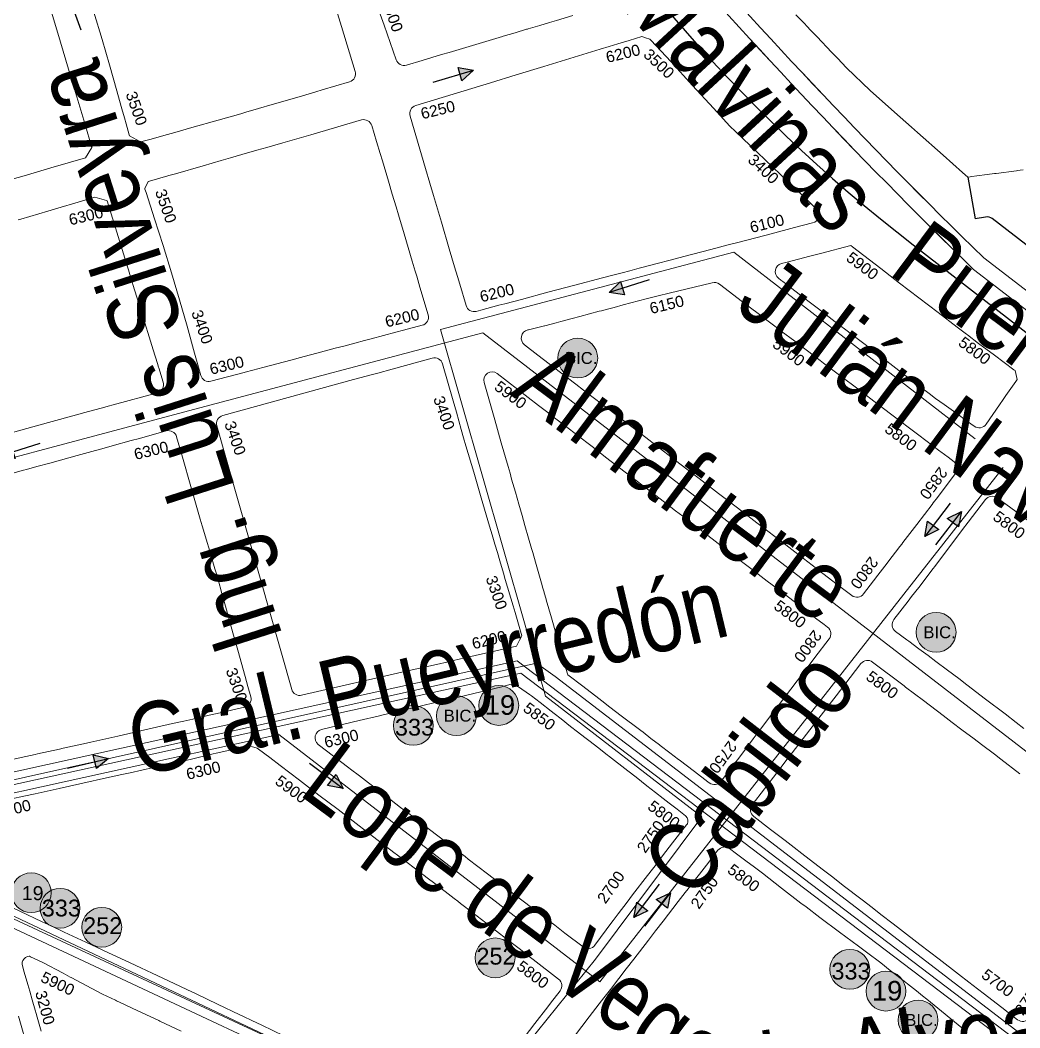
# Model space of a CAD drawing. Header units: millimetres. Extents: x 11558 to 23675, y 49449 to 61482.
# Drawn here: x 14689.2 to 15046.3, y 56750.1 to 57110 of the extents above; entities that cross this region are included whole.
import ezdxf

# ---------------------------------------------------------------- set-up
doc = ezdxf.new("R2010")
doc.units = ezdxf.units.MM
doc.linetypes.add('ACAD_ISO03W100', pattern=[30, 12, -18])
for name, color, linetype in [('0. plano base - nombres calles', 22, 'Continuous'), ('0. Plano Base - PLANO', 254, 'Continuous'), ('0. Plano base - sentido calles', 253, 'Continuous'), ('0. vias del tren', 252, 'VÍAS'), ('0.BARRIOS - DIVISIÓN', 12, 'ACAD_ISO03W100'), ('7. puesta en valor CC la lucila', 212, 'Continuous'), ('numeración', 7, 'Continuous')]:
    doc.layers.add(name, color=color, linetype=linetype)
for name, color, linetype, true_color in [('Linea 19 Estación Carapachay', 7, 'Continuous', 0xa80000), ('Linea 19 Plaza Miserere', 7, 'Continuous', 0x575757), ('Linea 252', 7, 'Continuous', 0x0d2f78), ('Linea 707 - ex333', 7, 'Continuous', 0xad002b), ('Linea 707 - ex333 -', 7, 'Continuous', 0x616161)]:
    doc.layers.add(name, color=color, linetype=linetype, true_color=true_color)
doc.layers.add('Linea Bicentenario Original', color=7, linetype='Continuous', true_color=0x0000cc, transparency=0.5)
doc.layers.get('7. puesta en valor CC la lucila').off()
doc.styles.get("Standard").update_dxf_attribs({"font": 'arial.ttf'})
doc.linetypes.add('VÍAS', pattern='A,0.15,[130,ltypeshp.shx,S=0.25,R=0,X=0,Y=0],0.15', length=0.3)

# ---------------------------------------------------------------- blocks, each defined once
blk = doc.blocks.new('MANZANAS')
at = {"layer": '0. Plano Base - PLANO', "color": 0, "linetype": 'VÍAS', "lineweight": 5, "ltscale": 4}
for points in [[(5633392.19, 6179345.26), (5633766.17, 6178972.83), (5633911.62, 6178827.98, 0.101414), (5634043.46, 6178741.38, 0.02134), (5634208.17, 6178683.79), (5634894.89, 6178561.57), (5635134.9, 6178519.11), (5635207, 6178505.64), (5635242.16, 6178496.03, -0.077062), (5635335.8, 6178454.16, 0.007448), (5635399.31, 6178414.39, -0.001689), (5635687.6, 6178238.47), (5636190.29, 6177920.23), (5636600.65, 6177660.36)], [(5633388.52, 6179341.14), (5633762.29, 6178968.93), (5633907.74, 6178824.08, 0.101414), (5634041.43, 6178736.27, 0.02138), (5634206.89, 6178678.43), (5634893.93, 6178556.15), (5635133.92, 6178513.7), (5635205.77, 6178500.27), (5635240.71, 6178490.73, -0.077062), (5635332.82, 6178449.54, 0.007448), (5635396.46, 6178409.69, -0.001689), (5635684.68, 6178233.8), (5636187.35, 6177915.58), (5636597.71, 6177655.71)]]:
    blk.add_lwpolyline(points, format="xyb", dxfattribs=at)
at = {"layer": '0. Plano Base - PLANO', "color": 0}
for points in [[(5633898.71, 6178859.86), (5633781.67, 6178973.65, 0.412887), (5633777.44, 6178973.6), (5633759.74, 6178955.56, 0.412236), (5633759.76, 6178951.33), (5633876.68, 6178835.06, 0.060236), (5633963.96, 6178765.14, 0.070733), (5633963.96, 6178765.14, 0.104102), (5634183.66, 6178676.34, 1.272188)], [(5634183.66, 6178676.34), (5634378.66, 6178640.73, 0.413523), (5634382.15, 6178643.14), (5634385.62, 6178661.89, 0.41552), (5634383.2, 6178665.38), (5634204.39, 6178697.65, 0.21393), (5634202.01, 6178697.06), (5634199.02, 6178694.72)]]:
    blk.add_lwpolyline(points, format="xyb", dxfattribs=at)
at = {"layer": '0. Plano Base - PLANO', "color": 0, "linetype": 'Continuous', "lineweight": 5}
for points in [[(5634206.11, 6178718.18), (5634204.38, 6178716.97), (5634204.19, 6178716.84), (5634198.22, 6178712.66), (5634197.7, 6178712.29), (5634195.55, 6178710.79), (5634192.48, 6178708.64), (5634191.03, 6178707.63), (5634190.5, 6178707.25), (5634189.82, 6178706.78), (5634187.32, 6178707.4), (5634178.4, 6178709.64), (5634166.51, 6178712.62), (5634163.69, 6178713.33), (5634155.84, 6178715.3), (5634144.59, 6178718.12), (5634133.4, 6178721.47), (5634128.88, 6178723), (5634126.02, 6178723.97), (5634118.96, 6178726.37), (5634115.08, 6178727.69), (5634114.68, 6178727.83), (5634111.92, 6178728.76), (5634108.54, 6178729.89)], [(5633842.94, 6178638.52), (5633852.96, 6178628.15), (5633860.03, 6178620.82), (5633866.97, 6178613.64), (5633873.41, 6178606.98), (5633880.05, 6178600.11), (5633886.99, 6178592.93), (5633888.21, 6178591.66), (5633894.16, 6178585.5), (5633901.1, 6178578.32), (5633907.25, 6178571.95), (5633906.99, 6178567.63), (5633897.65, 6178558.67), (5633890.49, 6178551.85), (5633883.27, 6178545.03)], [(5634036.72, 6178283.46), (5634033.16, 6178287.3), (5634032.3, 6178288.23), (5634031.44, 6178289.13), (5634028.78, 6178291.92), (5634026.57, 6178294.24), (5634024.8, 6178296.1), (5634021.65, 6178299.4), (5634019.72, 6178301.43), (5634019.65, 6178301.54), (5634019.38, 6178302.18), (5634019.3, 6178302.89), (5634019.39, 6178303.59), (5634019.66, 6178304.26), (5634020.09, 6178304.83), (5634020.62, 6178305.25), (5634020.66, 6178305.29), (5634021.07, 6178305.29), (5634025.99, 6178305.51), (5634034.13, 6178305.44), (5634037.04, 6178305.41), (5634037.35, 6178305.41), (5634045.8, 6178305.33), (5634050.06, 6178305.29), (5634055.17, 6178305.5), (5634055.64, 6178305.52), (5634058.74, 6178305.65), (5634058.96, 6178305.66), (5634063.97, 6178305.86), (5634072.29, 6178306.2), (5634072.67, 6178306.22), (5634081.09, 6178306.56)]]:
    blk.add_lwpolyline(points, dxfattribs=at)
for points in [[(5634038.02, 6178692.98), (5634033.64, 6178688.74), (5634031.74, 6178686.9), (5634029.15, 6178684.4), (5634026.08, 6178681.42), (5634025.83, 6178681.18), (5634025.59, 6178680.95), (5634022.54, 6178678), (5634019.38, 6178674.94), (5634019.14, 6178674.7), (5634012.03, 6178667.82), (5634004.86, 6178660.9), (5634002.79, 6178658.91), (5633997.6, 6178653.89), (5633993.42, 6178649.86, -0.400226), (5633989.28, 6178649.83), (5633979.72, 6178658.83), (5633976.75, 6178661.62)], [(5633963.13, 6178654.84), (5633966.5, 6178651.41), (5633978.23, 6178639.43, -0.417374), (5633978.17, 6178635.17), (5633970.8, 6178628.1), (5633969.08, 6178626.45), (5633964.58, 6178622.13), (5633957.36, 6178615.22), (5633953.65, 6178611.66), (5633950.25, 6178608.4), (5633948.95, 6178607.17), (5633942.8, 6178601.39), (5633935.71, 6178594.73), (5633931.04, 6178590.35), (5633928.07, 6178587.56), (5633924.65, 6178584.35), (5633921.82, 6178581.7), (5633917.32, 6178581.82), (5633917.04, 6178582.12), (5633914.26, 6178585.08), (5633912.7, 6178586.73), (5633910.43, 6178589.15), (5633908.36, 6178591.35), (5633905.83, 6178594.03), (5633899.28, 6178601), (5633892.71, 6178607.84), (5633885.63, 6178615.16)], [(5634298.41, 6178541.25), (5634295.01, 6178541.87), (5634290.04, 6178542.78), (5634281.41, 6178544.28), (5634273.09, 6178545.72), (5634269.5, 6178546.34), (5634264.54, 6178547.2), (5634259.45, 6178548.03), (5634256.04, 6178548.58), (5634251.95, 6178549.24), (5634247.54, 6178549.95), (5634246.69, 6178550.09), (5634241.71, 6178550.89, -0.419836), (5634239.24, 6178554.39), (5634240.71, 6178562.54), (5634241.05, 6178564.6), (5634241.82, 6178568.6), (5634243.3, 6178577.08), (5634243.45, 6178577.95), (5634244.73, 6178585.44), (5634245.45, 6178589.7), (5634246.21, 6178594.19), (5634246.77, 6178597.45), (5634248.48, 6178607.46, -0.40917), (5634251.89, 6178609.92), (5634266.12, 6178607.75)], [(5633895.85, 6178536.81), (5633896.59, 6178537.53), (5633903.76, 6178544.48), (5633907.36, 6178547.97), (5633910.98, 6178551.48), (5633916.39, 6178556.72), (5633920.62, 6178557.5), (5633920.9, 6178557.55), (5633924.38, 6178554.03), (5633926.91, 6178551.46), (5633934.84, 6178543.42), (5633938.22, 6178540), (5633939.01, 6178539.19), (5633940.83, 6178537.35), (5633941.83, 6178536.33), (5633942.86, 6178535.29), (5633949.5, 6178528.56), (5633952.95, 6178525.06), (5633956.58, 6178521.38), (5633960.03, 6178517.88), (5633963.6, 6178514.27), (5633964.55, 6178513.31), (5633964.74, 6178513.11), (5633968.52, 6178509.28, -0.423326), (5633968.42, 6178504.97), (5633956.4, 6178493.83), (5633955.02, 6178492.55), (5633953.49, 6178491.13), (5633951.04, 6178488.87), (5633948.75, 6178486.74), (5633946.46, 6178484.61), (5633938.87, 6178477.58), (5633931.3, 6178470.56), (5633929.06, 6178468.49)], [(5634347.83, 6178450.36, -0.415762), (5634344.35, 6178447.92), (5634339.58, 6178448.77), (5634338.69, 6178448.93), (5634329.68, 6178450.54), (5634326.61, 6178451.09), (5634322.76, 6178451.78), (5634318.05, 6178452.62), (5634309.51, 6178454.15), (5634300.97, 6178455.68), (5634292.34, 6178457.23), (5634289.16, 6178457.8), (5634283.7, 6178458.77), (5634279.78, 6178459.47), (5634275.34, 6178460.27), (5634266.95, 6178461.77), (5634262.27, 6178462.61), (5634258.21, 6178463.34), (5634249.89, 6178464.83), (5634248.62, 6178465.05), (5634245.17, 6178465.67), (5634241.17, 6178466.39), (5634234.69, 6178467.55), (5634227.25, 6178468.88, -0.41414), (5634224.83, 6178472.36), (5634227.37, 6178486.57), (5634228.85, 6178494.86), (5634228.93, 6178495.31), (5634230.42, 6178503.63), (5634231.94, 6178512.14), (5634233.47, 6178520.68), (5634234.36, 6178525.66), (5634236.02, 6178534.96, -0.411898), (5634239.48, 6178537.39), (5634253.37, 6178535.02), (5634254.04, 6178534.9), (5634261.99, 6178533.55), (5634270.72, 6178532.06), (5634274.65, 6178531.39), (5634278.93, 6178530.66), (5634284.32, 6178529.74), (5634287.52, 6178529.19), (5634293.29, 6178528.21), (5634296.11, 6178527.73), (5634304.59, 6178526.28)], [(5633931.6, 6178451.68), (5633938.8, 6178458.37), (5633939.6, 6178459.11), (5633942.38, 6178461.69), (5633945.9, 6178464.95), (5633953.35, 6178471.87), (5633956.31, 6178474.62), (5633960.67, 6178478.66), (5633962.82, 6178480.65), (5633968.04, 6178485.5), (5633970.24, 6178487.54), (5633977.55, 6178494.33, -0.412142), (5633981.78, 6178494.19), (5633987.01, 6178488.63), (5633994.46, 6178480.72), (5634001.63, 6178473.25), (5634002.83, 6178472), (5634004.62, 6178470.14), (5634008.28, 6178466.32), (5634008.86, 6178465.72), (5634010.29, 6178464.23), (5634012.34, 6178462.09), (5634013.28, 6178461.11), (5634015.69, 6178458.6), (5634017.75, 6178456.51), (5634022.59, 6178451.28), (5634023.61, 6178450.2), (5634029.49, 6178443.91), (5634031.95, 6178441.27), (5634036.31, 6178436.61), (5634043.01, 6178429.45), (5634045.55, 6178426.73), (5634048.11, 6178423.99, -0.428585), (5634047.86, 6178419.65), (5634040.23, 6178413.19), (5634037.97, 6178411.27), (5634035.24, 6178408.96), (5634033.72, 6178407.64), (5634033.4, 6178407.38), (5634030.87, 6178405.25), (5634027.74, 6178402.6), (5634020, 6178396.04), (5634012.42, 6178389.62), (5634004.89, 6178383.26), (5634002.79, 6178381.5), (5633997.08, 6178376.74), (5633996.09, 6178375.92), (5633989.88, 6178370.74), (5633989.27, 6178370.23), (5633981.87, 6178364.06)], [(5634206.55, 6178369.71), (5634208.09, 6178378.23), (5634209.13, 6178384), (5634209.61, 6178386.68), (5634210.29, 6178390.46), (5634211.16, 6178395.27), (5634211.93, 6178399.53), (5634212.7, 6178403.83), (5634214.23, 6178412.28), (5634214.98, 6178416.46), (5634215.77, 6178420.82), (5634217.33, 6178429.51), (5634218.05, 6178433.49), (5634218.34, 6178435.08), (5634218.85, 6178437.91), (5634219.53, 6178441.67), (5634220, 6178444.3), (5634220.25, 6178445.67), (5634221.43, 6178452.26, -0.409135), (5634224.87, 6178454.69), (5634227.94, 6178454.19), (5634230.79, 6178453.73), (5634232.02, 6178453.53), (5634235.88, 6178452.9), (5634239.39, 6178452.32), (5634247.88, 6178450.78), (5634256.47, 6178449.22), (5634258.7, 6178448.81), (5634264.79, 6178447.74), (5634273.41, 6178446.35), (5634281.84, 6178444.99), (5634285.28, 6178444.43), (5634286.54, 6178444.22), (5634290.51, 6178443.58), (5634291.59, 6178443.38), (5634295.86, 6178442.57), (5634298.84, 6178442.01), (5634307.51, 6178440.38), (5634310.26, 6178439.86), (5634312.14, 6178439.51), (5634329.61, 6178435.84, -0.658051)], [(5634114.45, 6178321.95), (5634105.69, 6178321.66), (5634101.74, 6178321.53), (5634098.45, 6178321.42), (5634096.97, 6178321.38), (5634088.2, 6178321.09), (5634079.67, 6178320.81), (5634076.07, 6178320.69), (5634071.04, 6178320.52), (5634062.38, 6178320.16), (5634057.9, 6178319.97), (5634053.73, 6178319.79), (5634044.92, 6178319.41), (5634036.29, 6178319.05), (5634036.21, 6178319.04), (5634027.72, 6178318.68), (5634022.54, 6178318.46), (5634019.02, 6178318.31), (5634001.22, 6178317.65, -0.220025)], [(5633989.12, 6178352.24), (5633992.52, 6178355.08), (5633995.76, 6178357.78), (5634002.45, 6178363.38), (5634005.39, 6178365.83), (5634009.1, 6178368.93), (5634015.76, 6178374.5), (5634020.09, 6178378.11), (5634022.37, 6178380.02), (5634028.91, 6178385.49), (5634035.52, 6178391.03), (5634036.7, 6178392.04), (5634039.54, 6178394.48), (5634042.13, 6178396.7), (5634045.58, 6178399.65), (5634046.41, 6178400.35), (5634048.61, 6178402.24), (5634051.47, 6178404.69), (5634053.82, 6178406.7), (5634055.51, 6178408.14), (5634057.37, 6178408.54), (5634058.58, 6178408.8), (5634062.02, 6178408.2), (5634064.15, 6178407.83), (5634068.71, 6178407.04), (5634077.33, 6178405.54), (5634085.92, 6178404.05), (5634094.34, 6178402.59), (5634102.38, 6178401.2), (5634111.58, 6178399.58), (5634119.68, 6178398.15), (5634120.14, 6178398.07), (5634128.61, 6178396.58), (5634133.86, 6178395.66), (5634137.19, 6178395.07), (5634145.77, 6178393.57), (5634147.45, 6178393.27), (5634148.62, 6178393.06), (5634154.01, 6178392.09), (5634159.76, 6178391.06), (5634162.7, 6178390.53), (5634171.1, 6178389.02), (5634174.59, 6178388.38), (5634179.72, 6178387.45), (5634180.94, 6178387.22), (5634192.17, 6178385.17, -0.412274), (5634194.58, 6178381.7), (5634193.61, 6178376.19), (5634193.34, 6178374.65), (5634192.02, 6178367.18), (5634190.39, 6178358.46)]]:
    blk.add_lwpolyline(points, format="xyb", dxfattribs=at)
at = {"layer": '0. Plano Base - PLANO', "color": 0}
blk.add_lwpolyline([(5634189.82, 6178706.78), (5634199.02, 6178694.72)], dxfattribs=at)
at = {"layer": '0. Plano Base - PLANO', "color": 0, "linetype": 'Continuous', "lineweight": 5}
for points in [[(5634003.02, 6178638.52), (5634022.93, 6178658.06), (5634029.8, 6178664.8), (5634037.15, 6178672.01), (5634044.1, 6178678.82), (5634051.04, 6178685.63), (5634052.21, 6178686.78), (5634054.65, 6178689.17), (5634055.73, 6178690.23), (5634056.89, 6178691.37), (5634059.94, 6178694.36), (5634063.3, 6178697.65), (5634065.09, 6178697.97), (5634065.9, 6178698.12), (5634066.27, 6178698.18), (5634066.88, 6178697.96), (5634076.62, 6178694.45), (5634087.47, 6178690.51), (5634097.81, 6178686.73), (5634105.94, 6178683.76), (5634108.72, 6178682.95), (5634119.1, 6178679.93), (5634129.99, 6178676.76), (5634142.15, 6178673.22), (5634147, 6178671.81, -0.587553), (5634148.17, 6178666.7), (5634143.23, 6178662.25), (5634141.2, 6178660.42), (5634135.39, 6178655.19), (5634135.09, 6178654.91), (5634127.68, 6178648.23), (5634125.05, 6178645.85), (5634120.3, 6178641.55), (5634112.86, 6178634.81), (5634109.17, 6178631.48), (5634105.56, 6178628.21), (5634103.84, 6178626.66), (5634100.69, 6178623.81), (5634098.08, 6178621.44), (5634095.95, 6178619.52), (5634093.78, 6178617.55), (5634090.62, 6178614.69), (5634083.02, 6178607.81), (5634075.65, 6178601.1), (5634068.45, 6178594.53), (5634063.92, 6178590.4), (5634062.31, 6178588.93), (5634057.34, 6178584.39), (5634056.12, 6178583.27, -0.406497), (5634051.93, 6178583.41), (5634046.41, 6178589.14), (5634044.42, 6178591.21), (5634041.9, 6178593.83), (5634039.6, 6178596.23), (5634037.25, 6178598.67), (5634030.36, 6178605.82), (5634023.45, 6178613), (5634020.29, 6178616.28), (5634016.55, 6178620.18), (5634002.96, 6178634.3, -0.411399)], [(5634232.9, 6178628.87), (5634228.93, 6178629.46), (5634225.82, 6178629.92), (5634222.83, 6178630.36), (5634219.75, 6178630.81), (5634216.05, 6178631.36), (5634213.19, 6178631.78), (5634207.05, 6178632.86), (5634198.39, 6178634.38), (5634189.67, 6178635.92), (5634181.27, 6178637.4), (5634180.14, 6178637.6), (5634176.84, 6178638.18), (5634172.93, 6178638.86), (5634168.87, 6178639.58), (5634164.22, 6178640.4), (5634160.09, 6178641.12), (5634156.25, 6178641.8), (5634155.61, 6178641.91), (5634152.35, 6178642.49), (5634149.52, 6178642.98), (5634148.33, 6178643.19), (5634147.55, 6178643.33), (5634146.46, 6178643.52, -0.625522), (5634144.98, 6178648.71), (5634146.51, 6178650.09), (5634152.77, 6178655.71), (5634155.69, 6178658.33), (5634164.02, 6178665.81), (5634164.78, 6178665.67), (5634177.3, 6178663.43), (5634185.6, 6178661.97), (5634194.15, 6178660.47), (5634202.73, 6178658.98), (5634211.17, 6178657.5), (5634215.32, 6178656.78), (5634215.62, 6178656.73), (5634220.61, 6178655.86), (5634227.59, 6178654.7), (5634236.15, 6178653.33), (5634236.69, 6178653.24), (5634238.73, 6178650.78), (5634238.63, 6178649.94), (5634237.82, 6178643.77), (5634237.61, 6178642.07), (5634237.34, 6178639.83), (5634236.31, 6178631.47, -0.421454)], [(5634075.46, 6178585.86), (5634075.69, 6178586.07), (5634080.14, 6178589.93), (5634080.24, 6178590.02), (5634083.31, 6178592.82), (5634084.55, 6178593.95), (5634087.65, 6178596.78), (5634087.72, 6178596.84), (5634089.82, 6178598.75), (5634095.08, 6178603.54), (5634095.66, 6178604.07), (5634097.74, 6178605.96), (5634099.15, 6178607.25), (5634101.6, 6178609.48), (5634107.94, 6178615.26), (5634111.24, 6178618.15), (5634112.36, 6178619.13), (5634113.18, 6178619.84), (5634114.6, 6178621.08), (5634121.15, 6178626.81), (5634126.2, 6178631.23, -0.225504), (5634128.68, 6178631.93), (5634138.92, 6178630.18), (5634143, 6178629.49), (5634147.42, 6178628.74), (5634148.45, 6178628.56), (5634153.7, 6178627.67), (5634156.02, 6178627.27), (5634162.03, 6178626.25), (5634164.5, 6178625.83), (5634173.27, 6178624.34), (5634174.72, 6178624.09), (5634177.08, 6178623.69), (5634181.77, 6178622.89), (5634190.37, 6178621.43), (5634198.86, 6178619.98), (5634207.22, 6178618.56), (5634213.8, 6178617.44), (5634216.73, 6178616.94), (5634226.06, 6178615.35), (5634226.55, 6178615.27), (5634229.71, 6178614.73), (5634232.31, 6178614.29, -0.415603), (5634234.76, 6178610.81), (5634233.9, 6178605.91), (5634232.92, 6178600.28), (5634232.49, 6178597.81), (5634232.37, 6178597.14), (5634230.82, 6178588.28), (5634229.42, 6178580.28), (5634229.3, 6178579.6), (5634229.11, 6178578.51), (5634227.89, 6178571.59), (5634227.82, 6178571.15), (5634226.88, 6178565.8), (5634226.44, 6178563.28), (5634225.42, 6178557.49, -0.414704), (5634221.95, 6178555.05), (5634215.52, 6178556.19), (5634209.17, 6178557.31), (5634206.22, 6178557.83), (5634196.71, 6178559.51), (5634192.65, 6178560.23), (5634188.35, 6178560.99), (5634179.89, 6178562.48), (5634171.21, 6178564.01), (5634162.9, 6178565.47), (5634156.92, 6178566.53), (5634154.24, 6178567), (5634149.36, 6178567.86), (5634145.77, 6178568.5), (5634141.78, 6178569.2), (5634137.09, 6178570.03), (5634128.71, 6178571.51), (5634120.22, 6178573.01), (5634114.97, 6178573.93), (5634111.64, 6178574.52), (5634103.1, 6178576.03), (5634099.68, 6178576.63), (5634092.9, 6178577.82), (5634082.84, 6178579.59), (5634076.9, 6178580.64, -0.631212)], [(5633979.31, 6178517.62), (5633976.64, 6178520.5), (5633973.72, 6178523.64), (5633966.89, 6178530.98), (5633960.19, 6178538.03), (5633953.11, 6178545.34), (5633946.02, 6178552.66), (5633938.92, 6178559.64), (5633931.83, 6178566.62), (5633930.97, 6178567.46), (5633930.79, 6178567.65), (5633930.69, 6178570.45), (5633931.67, 6178571.36), (5633936.02, 6178575.44), (5633936.27, 6178575.67), (5633938.17, 6178577.36), (5633945.6, 6178584.44), (5633950.42, 6178589.04), (5633952.92, 6178591.42), (5633956.02, 6178594.37), (5633960.06, 6178598.22), (5633962.72, 6178600.76), (5633967.02, 6178604.86), (5633974.54, 6178612.02), (5633988.19, 6178625.03, -0.412064), (5633992.42, 6178624.94), (5633996.54, 6178620.68), (5633999.68, 6178617.44), (5634001.57, 6178615.48), (5634006.8, 6178610.07), (5634010.17, 6178606.59), (5634013.49, 6178603.15), (5634015.53, 6178601.05), (5634020.44, 6178595.97), (5634027.53, 6178588.64), (5634030.08, 6178586), (5634031.44, 6178584.6), (5634034.28, 6178581.66), (5634041.42, 6178574.28, -0.423235), (5634041.28, 6178569.98), (5634036.18, 6178565.33), (5634034.04, 6178563.39), (5634027.33, 6178557.28), (5634025.51, 6178555.63), (5634022.85, 6178553.21), (5634019.84, 6178550.47), (5634017.5, 6178548.34), (5634012.44, 6178543.75), (5634008.98, 6178540.59), (5634005.32, 6178537.27), (5633997.73, 6178530.36), (5633995, 6178527.88), (5633992.89, 6178525.96), (5633992.64, 6178525.74), (5633983.53, 6178517.45, -0.411025)], [(5634073.01, 6178567.01), (5634086.76, 6178564.54), (5634091.39, 6178563.71), (5634094.85, 6178563.09), (5634098.45, 6178562.47), (5634099.58, 6178562.26), (5634103.12, 6178561.61), (5634112.73, 6178559.89), (5634115.67, 6178559.36), (5634121.09, 6178558.39), (5634129.8, 6178556.84), (5634138.36, 6178555.32), (5634143.33, 6178554.44), (5634146.63, 6178553.86), (5634152.06, 6178552.9), (5634155.31, 6178552.32), (5634160.45, 6178551.42), (5634163.76, 6178550.83), (5634172.38, 6178549.3), (5634180.78, 6178547.83), (5634186.08, 6178546.9), (5634192.74, 6178545.73), (5634197.7, 6178544.86), (5634206.56, 6178543.3), (5634210.85, 6178542.55), (5634214.15, 6178541.96), (5634217.92, 6178541.3), (5634219.46, 6178541.03, -0.413099), (5634221.89, 6178537.57), (5634220.47, 6178529.28), (5634219.9, 6178525.99), (5634218.71, 6178519.04), (5634215.74, 6178501.78), (5634215.17, 6178498.44), (5634214.8, 6178496.29), (5634214.29, 6178493.34), (5634213.73, 6178490.07), (5634213.51, 6178488.84), (5634212.74, 6178484.33), (5634212.54, 6178483.15), (5634212.43, 6178482.52), (5634211.08, 6178474.66, -0.414976), (5634207.6, 6178472.21), (5634207.03, 6178472.31), (5634201.04, 6178473.36), (5634194.28, 6178474.54), (5634193.99, 6178474.59), (5634190.17, 6178475.25), (5634185.87, 6178476), (5634185.63, 6178476.05), (5634181.81, 6178476.71), (5634178.28, 6178477.33), (5634177.25, 6178477.51), (5634176.66, 6178477.61), (5634168.66, 6178479.01), (5634163.66, 6178479.88), (5634160.02, 6178480.52), (5634158.78, 6178480.73), (5634151.59, 6178481.99), (5634144.93, 6178483.15), (5634143.35, 6178484.82), (5634130.43, 6178498.47), (5634128.11, 6178500.92), (5634125.78, 6178503.38), (5634125.59, 6178503.59), (5634124.03, 6178505.23), (5634123.85, 6178505.42), (5634122.57, 6178506.78), (5634122.12, 6178507.25), (5634117.98, 6178511.62), (5634116.16, 6178513.55), (5634113.68, 6178516.17), (5634112.66, 6178517.25), (5634110.05, 6178520.01), (5634106.83, 6178523.4), (5634104.26, 6178526.12), (5634101.38, 6178529.16), (5634098.3, 6178532.42), (5634094.93, 6178535.97), (5634093.45, 6178537.55), (5634091.72, 6178539.37), (5634085.69, 6178545.74), (5634079.86, 6178551.9), (5634073.9, 6178558.2), (5634070.31, 6178561.99, -0.723897)], [(5633992.89, 6178508.49), (5634028.44, 6178541.42), (5634030.17, 6178543.02), (5634031.87, 6178544.6), (5634032.84, 6178545.5), (5634035.02, 6178547.51), (5634038.92, 6178551.12), (5634042.62, 6178554.54), (5634049.86, 6178561.24, -0.410763), (5634054.07, 6178561.1), (5634063.56, 6178551.09), (5634066.46, 6178548.03), (5634068.68, 6178545.68), (5634070.77, 6178543.39), (5634072.94, 6178541.12), (5634074.98, 6178538.99), (5634081.78, 6178531.9), (5634088.43, 6178524.97), (5634095.7, 6178517.39), (5634097.98, 6178515.02), (5634100.35, 6178512.55), (5634102.53, 6178510.28), (5634104.62, 6178508.11), (5634107.79, 6178504.81), (5634109.5, 6178503.03), (5634116.29, 6178495.97), (5634117.99, 6178494.2), (5634123.99, 6178487.96), (5634123.99, 6178487.7), (5634123.99, 6178486.19), (5634123.98, 6178483.81), (5634109.54, 6178471.54), (5634106.41, 6178468.89), (5634104.87, 6178467.58), (5634101.67, 6178464.86), (5634093.98, 6178458.34), (5634063.97, 6178432.85, -0.399017), (5634059.85, 6178433.08), (5633992.74, 6178504.23, -0.416838)], [(5634194.61, 6178399.41), (5634186.55, 6178400.83), (5634182.08, 6178401.62), (5634177.7, 6178402.39), (5634174.6, 6178402.93), (5634169.22, 6178403.87), (5634164.57, 6178404.69), (5634160.97, 6178405.33), (5634152.24, 6178406.86), (5634143.71, 6178408.36), (5634142.35, 6178408.6), (5634139.64, 6178409.07), (5634135.18, 6178409.86), (5634133.95, 6178410.07), (5634130.34, 6178410.71), (5634126.67, 6178411.35), (5634119.54, 6178412.62), (5634118.02, 6178412.87), (5634117.02, 6178413.05), (5634113.81, 6178413.61), (5634109.59, 6178414.35), (5634106.6, 6178414.88), (5634099.58, 6178416.11), (5634095.55, 6178416.82), (5634091.67, 6178417.5), (5634090.84, 6178417.65), (5634077.34, 6178420.02, -0.632628), (5634075.9, 6178425.25), (5634086.37, 6178434.27), (5634092.03, 6178439.14), (5634093.09, 6178440.06), (5634101.05, 6178446.92), (5634107.12, 6178452.15), (5634113.28, 6178457.46), (5634113.64, 6178457.77), (5634120.21, 6178463.44), (5634126.01, 6178468.46), (5634128.25, 6178470.51), (5634131.28, 6178471.21), (5634136.03, 6178470.61), (5634136.93, 6178470.49), (5634140.73, 6178469.8), (5634145.76, 6178468.87), (5634147.06, 6178468.63), (5634150.11, 6178468.07), (5634154.36, 6178467.28), (5634157.43, 6178466.72), (5634160.74, 6178466.11), (5634162.52, 6178465.78), (5634166.88, 6178464.97), (5634170.8, 6178464.25), (5634171.18, 6178464.18), (5634179.77, 6178462.6), (5634183.48, 6178461.91), (5634188.29, 6178461.03), (5634192.13, 6178460.32), (5634195.54, 6178459.69), (5634198.2, 6178459.2), (5634201.72, 6178458.55), (5634205.43, 6178457.86), (5634205.72, 6178457.8), (5634206.37, 6178457.48), (5634206.9, 6178456.98), (5634207.26, 6178456.35), (5634207.43, 6178455.65), (5634207.35, 6178455.17), (5634205.89, 6178447.12), (5634204.86, 6178441.37), (5634204.47, 6178439.21), (5634204.31, 6178438.33), (5634203.29, 6178432.64), (5634201.74, 6178424.05), (5634201.17, 6178420.86), (5634200.24, 6178415.71), (5634199.77, 6178412.71), (5634199.65, 6178411.95), (5634198.1, 6178401.91, -0.420112)]]:
    blk.add_lwpolyline(points, format="xyb", close=True, dxfattribs=at)
blk = doc.blocks.new('19')
at = {"layer": 'Linea 19 Estación Carapachay', "lineweight": 211, "true_color": 0xededed}
h = blk.add_hatch(color=7, dxfattribs=at)
h.dxf.hatch_style = 1
edge = h.paths.add_edge_path()
edge.add_arc((0, 0), 7.11, 0, 360)
at = {"layer": 'Linea 19 Estación Carapachay', "lineweight": 9}
blk.add_circle((0, 0), 7.11, dxfattribs=at)
at = {"layer": 'Linea 19 Estación Carapachay', "lineweight": 15, "insert": (-3.4, 2.34), "char_height": 5, "attachment_point": 1}
blk.add_mtext_dynamic_manual_height_columns('19', width=16.4579, gutter_width=12.5, heights=[0], dxfattribs=at)
blk = doc.blocks.new('19 a cap')
at = {"layer": 'Linea 19 Plaza Miserere', "lineweight": 211, "true_color": 0xededed}
h = blk.add_hatch(color=7, dxfattribs=at)
h.dxf.hatch_style = 1
edge = h.paths.add_edge_path()
edge.add_arc((0, 0), 7.11, 0, 360)
at = {"layer": 'Linea 19 Plaza Miserere', "lineweight": 9}
blk.add_circle((0, 0), 7.11, dxfattribs=at)
at = {"layer": 'Linea 19 Plaza Miserere', "lineweight": 15, "insert": (-5.03, 3.65), "char_height": 7, "attachment_point": 1}
blk.add_mtext_dynamic_manual_height_columns('19', width=16.4579, gutter_width=12.5, heights=[0], dxfattribs=at)
blk = doc.blocks.new('333')
at = {"layer": 'Linea 707 - ex333 -', "lineweight": 211, "true_color": 0xededed}
h = blk.add_hatch(color=7, dxfattribs=at)
h.dxf.hatch_style = 1
edge = h.paths.add_edge_path()
edge.add_arc((0, 0), 7.11, 0, 360)
at = {"layer": 'Linea 707 - ex333 -', "lineweight": 9}
blk.add_circle((0, 0), 7.11, dxfattribs=at)
at = {"layer": 'Linea 707 - ex333 -', "lineweight": 211, "insert": (-6.52, 3.09), "char_height": 6, "attachment_point": 1}
blk.add_mtext_dynamic_manual_height_columns('333', width=8.9102, gutter_width=12.5, heights=[0], dxfattribs=at)
blk = doc.blocks.new('bic. original ida')
at = {"layer": 'Linea Bicentenario Original', "lineweight": 211, "true_color": 0xededed, "transparency": 33554674}
h = blk.add_hatch(color=7, dxfattribs=at)
h.dxf.hatch_style = 1
edge = h.paths.add_edge_path()
edge.add_arc((0, 0), 7.11, 0, 360)
at = {"layer": 'Linea Bicentenario Original', "color": 165, "lineweight": 9, "true_color": 0x5e67af}
blk.add_circle((0, 0), 7.11, dxfattribs=at)
at = {"layer": 'Linea Bicentenario Original', "color": 165, "lineweight": 15, "true_color": 0x5e67af, "insert": (-4.55, 2.15), "char_height": 4.25, "attachment_point": 1}
blk.add_mtext_dynamic_manual_height_columns('BIC.', width=16.4579, gutter_width=12.5, heights=[0], dxfattribs=at)
blk = doc.blocks.new('bic. original vuelta')
at = {"layer": 'Linea Bicentenario Original', "lineweight": 211, "true_color": 0xededed, "transparency": 33554674}
h = blk.add_hatch(color=7, dxfattribs=at)
h.dxf.hatch_style = 1
edge = h.paths.add_edge_path()
edge.add_arc((0, 0), 7.11, 0, 360)
at = {"layer": 'Linea Bicentenario Original', "color": 14, "lineweight": 15, "true_color": 0x8c0d0d}
blk.add_circle((0, 0), 7.11, dxfattribs=at)
at = {"layer": 'Linea Bicentenario Original', "color": 14, "lineweight": 15, "true_color": 0x8c0d0d, "insert": (-4.55, 2.15), "char_height": 4.25, "attachment_point": 1}
blk.add_mtext_dynamic_manual_height_columns('BIC.', width=16.4579, gutter_width=12.5, heights=[0], dxfattribs=at)
blk = doc.blocks.new('252')
at = {"layer": 'Linea 252', "lineweight": 211, "true_color": 0xededed}
h = blk.add_hatch(color=7, dxfattribs=at)
h.dxf.hatch_style = 1
edge = h.paths.add_edge_path()
edge.add_arc((0, 0), 7.11, 0, 360)
at = {"layer": 'Linea 252', "lineweight": 15}
blk.add_circle((0, 0), 7.11, dxfattribs=at)
at = {"layer": 'Linea 252', "lineweight": 211, "insert": (-6.68, 3.58), "char_height": 6, "attachment_point": 1}
blk.add_mtext_dynamic_manual_height_columns('252', width=22.4945, gutter_width=12.5, heights=[0], dxfattribs=at)
blk = doc.blocks.new('707 ida')
at = {"layer": 'Linea 707 - ex333', "lineweight": 211, "true_color": 0xededed}
h = blk.add_hatch(color=7, dxfattribs=at)
h.dxf.hatch_style = 1
edge = h.paths.add_edge_path()
edge.add_arc((-10.26, 6.45), 7.11, 0, 360)
at = {"layer": 'Linea 707 - ex333', "lineweight": 9}
blk.add_circle((-10.26, 6.45), 7.11, dxfattribs=at)
at = {"layer": 'Linea 707 - ex333', "lineweight": 211, "insert": (-16.82, 8.81), "char_height": 6, "attachment_point": 1}
blk.add_mtext_dynamic_manual_height_columns('333', width=27.2677, gutter_width=12.5, heights=[0], dxfattribs=at)

msp = doc.modelspace()

# ---------------------------------------------------------------- hatches: boundary and pattern name
at = {"layer": '0. Plano base - sentido calles', "linetype": 'Continuous', "lineweight": 25, "ltscale": 2, "true_color": 0x1a1a1a}
h = msp.add_hatch(color=250, dxfattribs=at)
h.dxf.hatch_style = 1
h.paths.add_polyline_path([(14851.16, 57092.12), (14845.66, 57093.12), (14846.36, 57090.72)])
h.paths.add_polyline_path([(14851.16, 57092.12), (14846.36, 57090.72), (14847.06, 57088.32)])
h = msp.add_hatch(color=250, dxfattribs=at)
h.dxf.hatch_style = 1
h.paths.add_polyline_path([(14899.67, 57012.77), (14905.18, 57011.86), (14904.44, 57014.25)])
h.paths.add_polyline_path([(14899.67, 57012.77), (14904.44, 57014.25), (14903.7, 57016.64)])
h = msp.add_hatch(color=250, dxfattribs=at)
h.dxf.hatch_style = 1
h.paths.add_polyline_path([(15025.44, 56934.48), (15020.42, 56932.03), (15022.4, 56930.51)])
h.paths.add_polyline_path([(15025.44, 56934.48), (15022.4, 56930.51), (15024.39, 56928.99)])
h = msp.add_hatch(color=250, dxfattribs=at)
h.dxf.hatch_style = 1
h.paths.add_polyline_path([(15012.36, 56925.6), (15017.38, 56928.05), (15015.39, 56929.57)])
h.paths.add_polyline_path([(15012.36, 56925.6), (15015.39, 56929.57), (15013.41, 56931.09)])
h = msp.add_hatch(color=250, dxfattribs=at)
h.dxf.hatch_style = 1
h.paths.add_polyline_path([(14720.79, 56846.3), (14715.35, 56847.59), (14715.92, 56845.15)])
h.paths.add_polyline_path([(14720.79, 56846.3), (14715.92, 56845.15), (14716.49, 56842.72)])
h = msp.add_hatch(color=250, dxfattribs=at)
h.dxf.hatch_style = 1
h.paths.add_polyline_path([(14804.58, 56835.6), (14802.1, 56840.61), (14800.59, 56838.62)])
h.paths.add_polyline_path([(14804.58, 56835.6), (14800.59, 56838.62), (14799.09, 56836.62)])
h = msp.add_hatch(color=250, dxfattribs=at)
h.dxf.hatch_style = 1
h.paths.add_polyline_path([(14921.51, 56798.34), (14916.48, 56795.89), (14918.47, 56794.37)])
h.paths.add_polyline_path([(14921.51, 56798.34), (14918.47, 56794.37), (14920.46, 56792.85)])
h = msp.add_hatch(color=250, dxfattribs=at)
h.dxf.hatch_style = 1
h.paths.add_polyline_path([(14908.42, 56789.46), (14913.45, 56791.91), (14911.46, 56793.43)])
h.paths.add_polyline_path([(14908.42, 56789.46), (14911.46, 56793.43), (14909.48, 56794.95)])
at = {"layer": 'Linea Bicentenario Original', "lineweight": 15, "true_color": 0x8c0d0d}
h = msp.add_hatch(dxfattribs=at)
h.set_pattern_fill('AR-HBONE', color=14)
h.set_pattern_definition([(45, (-3.17, 3553.3), (1e-14, 143.6841), [304.8, -101.6]), (135, (68.68, 3625.14), (1e-14, 143.6841), [304.8, -101.6])])
h.paths.add_polyline_path([(14837.67, 56863.09, 1), (14846.04, 56863.09, 1)])
h.paths.add_polyline_path([(14838.3, 56860.45), (14846.34, 56860.45), (14846.34, 56865.6), (14838.3, 56865.6)], flags=9)
h = msp.add_hatch(dxfattribs=at)
h.set_pattern_fill('AR-HBONE', color=14)
h.set_pattern_definition([(45, (166.04, 3445.66), (1e-14, 143.6841), [304.8, -101.6]), (135, (237.89, 3517.51), (1e-14, 143.6841), [304.8, -101.6])])
h.paths.add_polyline_path([(15006.89, 56755.46, 1), (15015.25, 56755.46, 1)])
h.paths.add_polyline_path([(15007.51, 56752.82), (15015.55, 56752.82), (15015.55, 56757.97), (15007.51, 56757.97)], flags=9)

# ---------------------------------------------------------------- linework, layer by layer
at = {"layer": '0. Plano base - sentido calles', "color": 250, "linetype": 'Continuous', "lineweight": 25, "ltscale": 2, "true_color": 0x1a1a1a}
for points in [[(14711.1, 57106.46), (14705.98, 57120.56), (14710.03, 57116.72), (14705.33, 57115.01), (14705.98, 57120.56)], [(14836.76, 57087.91), (14851.16, 57092.12), (14847.06, 57088.32), (14845.66, 57093.12), (14851.16, 57092.12)], [(14913.99, 57017.21), (14899.67, 57012.77), (14903.7, 57016.64), (14905.18, 57011.86), (14899.67, 57012.77)], [(14696.23, 56958.76), (14681.9, 56954.31), (14685.94, 56958.18), (14687.42, 56953.41), (14681.9, 56954.31)], [(15021.47, 56937.52), (15012.36, 56925.6), (15013.41, 56931.09), (15017.38, 56928.05), (15012.36, 56925.6)], [(15016.33, 56922.56), (15025.44, 56934.48), (15024.39, 56928.99), (15020.42, 56932.03), (15025.44, 56934.48)], [(14706.18, 56842.87), (14720.79, 56846.3), (14716.49, 56842.72), (14715.35, 56847.59), (14720.79, 56846.3)], [(14792.62, 56844.64), (14804.58, 56835.6), (14799.09, 56836.62), (14802.1, 56840.61), (14804.58, 56835.6)], [(14917.54, 56801.38), (14908.42, 56789.46), (14909.48, 56794.95), (14913.45, 56791.91), (14908.42, 56789.46)], [(14912.4, 56786.42), (14921.51, 56798.34), (14920.46, 56792.85), (14916.48, 56795.89), (14921.51, 56798.34)]]:
    msp.add_lwpolyline(points, dxfattribs=at)
at = {"layer": '0. vias del tren', "color": 252, "lineweight": 13, "ltscale": 2}
for points in [[(14654.1, 57863.33), (14774.48, 57485.35), (14836.77, 57289.75, 0.101414), (14913.84, 57152.12, 0.02134), (15033.44, 57025.08), (15586.49, 56600.03), (15779.89, 56451.7), (15837.66, 56406.5), (15864.43, 56381.77, -0.077062), (15928.22, 56301.44, 0.007448), (15966.25, 56236.87, -0.001689), (16140.96, 55947.85), (16440.33, 55433.7), (16684.66, 55013.9)], [(14648.86, 57861.66), (14769.24, 57483.68), (14831.53, 57288.08, 0.101414), (14909.68, 57148.53, 0.02138), (15029.84, 57020.92), (15583.14, 56595.67), (15776.52, 56447.35), (15834.1, 56402.31), (15860.7, 56377.73, -0.077062), (15923.44, 56298.72, 0.007448), (15961.55, 56234.01, -0.001689), (16136.22, 55945.05), (16435.57, 55430.93), (16679.91, 55011.13)]]:
    msp.add_lwpolyline(points, format="xyb", dxfattribs=at)
at = {"layer": '0.BARRIOS - DIVISIÓN', "color": 14, "lineweight": 18, "ltscale": 2}
msp.add_lwpolyline([(16418.59, 58130.89), (16249.98, 58111.94), (16083.83, 58079.19), (15820.55, 58019.73), (15876.26, 57767.08), (15937.04, 57702.15), (16048.38, 57371.67), (16080.77, 57272.05), (16119.78, 56977.46), (16114.28, 56971.06), (16127.11, 56864.76), (15822.26, 56799.18), (15619.96, 56789.72), (15441.36, 56374.38), (15242.07, 56442.67), (14737.19, 56476.17), (14744.95, 56558.25), (14680.7, 56781.83), (14379.79, 56701.5), (14354.72, 56697.3), (14314.52, 56710.66), (13967.63, 56603.49), (14252.98, 55490.76)], dxfattribs=at)
at = {"layer": 'Linea 19 Estación Carapachay', "lineweight": 15}
msp.add_lwpolyline([(17174.57, 57457.89), (16228.33, 57449.93), (16211.2, 57515.81), (16015.52, 57480.55), (15669.16, 57406.27), (15711.4, 57217.13), (15743.6, 57063.68), (15399.68, 56990.41), (15347.23, 56923.77), (15246.23, 57002.42), (14957.3, 56625.37), (14847.19, 56710.57), (14677.77, 56789.89), (14384.87, 56708.79), (14291.21, 57049.12), (14386.89, 57077.08), (14404.23, 57017.47)], dxfattribs=at)
at = {"layer": 'Linea 19 Plaza Miserere', "lineweight": 15}
msp.add_lwpolyline([(14404.23, 57017.47), (14417.27, 56974.43), (14610.89, 57027.6), (14663.32, 56836.24), (14866.79, 56881.23), (15053.21, 56739.51), (15195.67, 56926.28), (15399.22, 56769.78), (15530.28, 56941.29), (15645.46, 56965.96), (15612.56, 57114.9), (15971.32, 57192.62), (15966.62, 57265.62), (15949.43, 57348.74), (16123.55, 57387.22), (16119.97, 57442.43), (16225.69, 57443.45), (16603.31, 57447.28), (17595.39, 57454.36)], dxfattribs=at)
at = {"layer": 'Linea 252', "lineweight": 15}
for points in [[(15030.41, 56960.52), (14944.18, 57027.09), (14839.34, 56999.48), (14876.95, 56868.51), (14932.75, 56825.51), (14894.82, 56774.64), (14846.48, 56714.62), (14678.48, 56793.91), (14666.35, 56841.23), (14618.16, 57024.97), (14590.37, 57128.68), (14573.09, 57189.91), (14535.04, 57327.6), (14514.74, 57400.21), (14476.79, 57536.08), (14395.24, 57511.47), (14443.01, 57355.49), (14247.88, 57300.06), (14069.1, 57245.19), (13976.5, 57215.44), (13796.67, 57155.63)], [(15040.41, 56950.23), (14896.3, 56766.48), (14781.63, 56854.82), (14658.47, 56827.75), (14611.18, 57004.78), (14560.38, 57194.07), (14513.02, 57366.13), (14424.54, 57341.09), (14326.22, 57313), (14220.24, 57282.3), (14193.32, 57273.78), (14004.57, 57214.1), (13814.62, 57153), (13892.7, 56873.36)]]:
    msp.add_lwpolyline(points, dxfattribs=at)
at = {"layer": 'Linea 707 - ex333', "lineweight": 15}
msp.add_lwpolyline([(14418.69, 56035.24), (14434.01, 56302.72), (14448.16, 56492.87), (14390.15, 56700.8), (14681.55, 56781.19), (14666.99, 56832.56), (14868.04, 56876.75), (15049.24, 56739.24), (15246.82, 56996.72), (15148.91, 57071.52), (15023.27, 57567.06), (14956.4, 57785.2), (14862.37, 58079.84)], dxfattribs=at)
at = {"layer": 'Linea 707 - ex333 -', "lineweight": 15}
msp.add_lwpolyline([(15004.08, 58006.28), (15054.81, 57852.71), (15244.59, 57103.36), (15293.85, 57066.81), (15041.63, 56739.12), (14859.16, 56708.95), (14685.35, 56789.76), (14378.63, 56704.23), (14437.37, 56497.75), (14423.5, 56295.82), (14380.05, 55543.62), (14849.02, 55741.12), (15259.02, 55813.38), (15254.74, 55758.99), (16074.96, 55789.16), (16068.71, 55940.22), (16290.82, 55948.33), (16284.29, 56100.61), (16770.05, 56119.2)], dxfattribs=at)
at = {"layer": 'Linea Bicentenario Original', "color": 165, "lineweight": 15, "true_color": 0x5e67af}
msp.add_lwpolyline([(15270.98, 55841.13), (15303.12, 56210.79), (15306.61, 56259.54), (15308.31, 56438.81), (15406.27, 56573.26), (14854.52, 56998.39), (14749.43, 56970.5), (14637.67, 56940.75), (14607.88, 57053.45), (14521.81, 57365.09), (14439.6, 57659.67), (14522.03, 57686.2), (14481.91, 57812.46), (14577.15, 57843.46), (14596.74, 57789.27)], dxfattribs=at)
at = {"layer": 'Linea Bicentenario Original', "color": 14, "lineweight": 15, "true_color": 0x8c0d0d}
msp.add_lwpolyline([(15474.96, 54947.17), (15468.93, 55089.76), (15461.99, 55309.98), (15977.84, 55329.01), (15960.47, 55789.33), (15248.52, 55763.91), (15288.68, 56244.77), (15306.84, 56249.45), (15374.45, 56229.18), (15460.68, 56430.05), (14880.38, 56875.57), (14873.65, 56880.39), (14661.17, 56833), (14471.07, 57529.64), (14658.37, 57592.11), (14605.15, 57763.93)], dxfattribs=at)

# ---------------------------------------------------------------- block references
at = {"layer": '0. Plano Base - PLANO', "color": 28, "lineweight": 5, "true_color": 0x0d0d0d, "rotation": 332.5463477508169}
msp.add_blockref('MANZANAS', (-7833237.48, -2828296.13), dxfattribs=at)
at = {"layer": '7. puesta en valor CC la lucila', "color": 250, "lineweight": 30, "rotation": 332.5463477508169}
msp.add_blockref('MANZANAS', (-7833237.48, -2828296.13), dxfattribs=at)
at = {"layer": 'Linea 19 Estación Carapachay', "color": 188, "lineweight": 15, "true_color": 0x0a090b}
msp.add_blockref('19', (14693.23, 56798.36), dxfattribs=at)
at = {"layer": 'Linea 19 Plaza Miserere', "color": 188, "lineweight": 15, "true_color": 0x0a090b}
for p in [(14860.23, 56865.25), (14998.52, 56763.19)]:
    msp.add_blockref('19 a cap', p, dxfattribs=at)
at = {"layer": 'Linea 252', "lineweight": 15}
for p in [(14718.42, 56786), (14858.9, 56775.09)]:
    msp.add_blockref('252', p, dxfattribs=at)
at = {"layer": 'Linea 707 - ex333', "lineweight": 15}
for p in [(14839.93, 56851.66), (14995.86, 56764.54)]:
    msp.add_blockref('707 ida', p, dxfattribs=at)
at = {"layer": 'Linea 707 - ex333 -', "lineweight": 15}
msp.add_blockref('333', (14703.49, 56792.79), dxfattribs=at)
at = {"layer": 'Linea Bicentenario Original', "lineweight": 15}
for name, p in [('bic. original ida', (14888.43, 56989.33)), ('bic. original ida', (15016.43, 56891.36)), ('bic. original vuelta', (14845.09, 56861.57)), ('bic. original vuelta', (15009.97, 56752.88))]:
    msp.add_blockref(name, p, dxfattribs=at)

# ---------------------------------------------------------------- texts
at = {"layer": '0. plano base - nombres calles', "color": 250, "lineweight": 15, "true_color": 0x1a1a1a, "char_height": 25, "attachment_point": 1}
for s, insert, rotation in [('\\pt100;{\\fArial Narrow|b0|i0|c0|p34;Islas Malvinas}', (14876, 57181.47), 312.7511), ('{\\fArial Narrow|b0|i0|c0|p34;Ing. Luis Silveyra}', (14759.48, 56881.87), 107.7437), ('\\pt100;{\\fArial Narrow|b0|i0|c0|p34;Puerto Argentino}', (15013.87, 57039.78), 323.318), ('\\pt28;{\\fArial Narrow|b0|i0|c0|p34;Julián Navarro}', (14958.92, 57026.96), 323.318), ('\\pt100;{\\fArial Narrow|b0|i0|c0|p34;Almafuerte}', (14878.77, 56996.51), 323.318), ('\\pt28;{\\fArial Narrow|b0|i0|c0|p34;Gral. Pueyrredón}', (14725.69, 56863.98), 13.456), ('\\pt100;{\\fArial Narrow|b0|i0|c0|p34;Cabildo}', (14909.95, 56810.39), 52.3272), ('\\pt100;{\\fArial Narrow|b0|i0|c0|p34;Lope de Vega}', (14803.19, 56853.81), 323.318), ('{\\fArial Narrow|b0|i0|c0|p34;Ángel T. de Alvear}', (14830.1, 56727.27), 9.3837)]:
    msp.add_mtext_dynamic_manual_height_columns(s, width=329.255, gutter_width=12.5, heights=[0], dxfattribs=dict(at, insert=insert, rotation=rotation))
at = {"layer": 'numeración', "color": 251, "true_color": 0x606162, "char_height": 4, "attachment_point": 1}
for s, insert, rotation in [('\\pt12;3500', (14822.04, 57118.45), 289.3495), ('6200', (14898.07, 57098.61), 13.6627), ('\\pt12;3500', (14914.3, 57100.24), 316.5477), ('\\pt12;3500', (14730.64, 57085.02), 289.3495), ('6250', (14831.94, 57078.47), 13.6627), ('\\pt12;3400', (14951.6, 57062.6), 316.5477), ('\\pt12;3500', (14741.14, 57050.15), 289.3495), ('6300', (14706.23, 57040.57), 13.6627), ('6100', (14949.49, 57037.88), 13.6627), ('\\pt12;5900', (14986.36, 57027.6), 323.0978), ('6200', (14853.04, 57013.11), 13.6627), ('6150', (14913.7, 57008.92), 13.6627), ('\\pt12;3400', (14754.09, 57006.98), 289.3495), ('6200', (14819.2, 57004.13), 13.6627), ('\\pt12;5900', (14960.02, 56996.75), 323.0978), ('\\pt12;5800', (15026.42, 56997.31), 323.0978), ('6300', (14756.53, 56987.22), 13.6627), ('\\pt12;5900', (14860.66, 56981.53), 323.0978), ('\\pt12;3400', (14840.52, 56976.24), 289.3495), ('\\pt12;3400', (14765.89, 56967.26), 289.3495), ('\\pt12;5800', (15000.09, 56966.45), 323.0978), ('6300', (14729.53, 56956.8), 13.6627), ('\\pt12;2850', (15020.84, 56948.43), 233.8868), ('\\pt12;5800', (15038.77, 56935.06), 323.0978), ('\\pt12;2800', (14996.11, 56916.42), 233.8868), ('\\pt12;3300', (14859.24, 56912.08), 289.3495), ('\\pt12;5800', (14960.5, 56903.21), 323.0978), ('6200', (14850.2, 56889.17), 13.6627), ('\\pt12;2800', (14975.93, 56890.19), 233.8868), ('\\pt12;3300', (14766.39, 56879.15), 289.3495), ('\\pt12;5800', (14993.43, 56877.95), 323.0978), ('\\pt12;5850', (14870.95, 56866.68), 323.0978), ('6300', (14797.47, 56853.9), 13.6627), ('\\pt12;2750', (14945.59, 56850.57), 233.8868), ('6300', (14748.16, 56842.53), 13.6627), ('\\pt12;5900', (14782.36, 56840.65), 323.0978), ('6400', (14680.41, 56828.82), 13.6627), ('\\pt12;5800', (14915.45, 56831.65), 323.0978), ('2750', (14909.26, 56814.49), 54.8948), ('\\pt12;5800', (14943.93, 56808.98), 323.0978), ('2700', (14895.05, 56796.42), 54.8948), ('2750', (14928.45, 56794.5), 54.8948), ('\\pt12;5800', (14868.63, 56774.45), 323.0978), ('\\pt12;5900', (14697.92, 56770.39), 334.5315), ('\\pt12;5700', (15034.66, 56771.49), 323.0978), ('2750', (15044.18, 56756.5), 54.8948), ('\\pt12;3200', (14698.42, 56763.83), 285.4227)]:
    msp.add_mtext_dynamic_manual_height_columns(s, width=16.0314, gutter_width=12.5, heights=[0], dxfattribs=dict(at, insert=insert, rotation=rotation))

doc.saveas('drawing.dxf')
